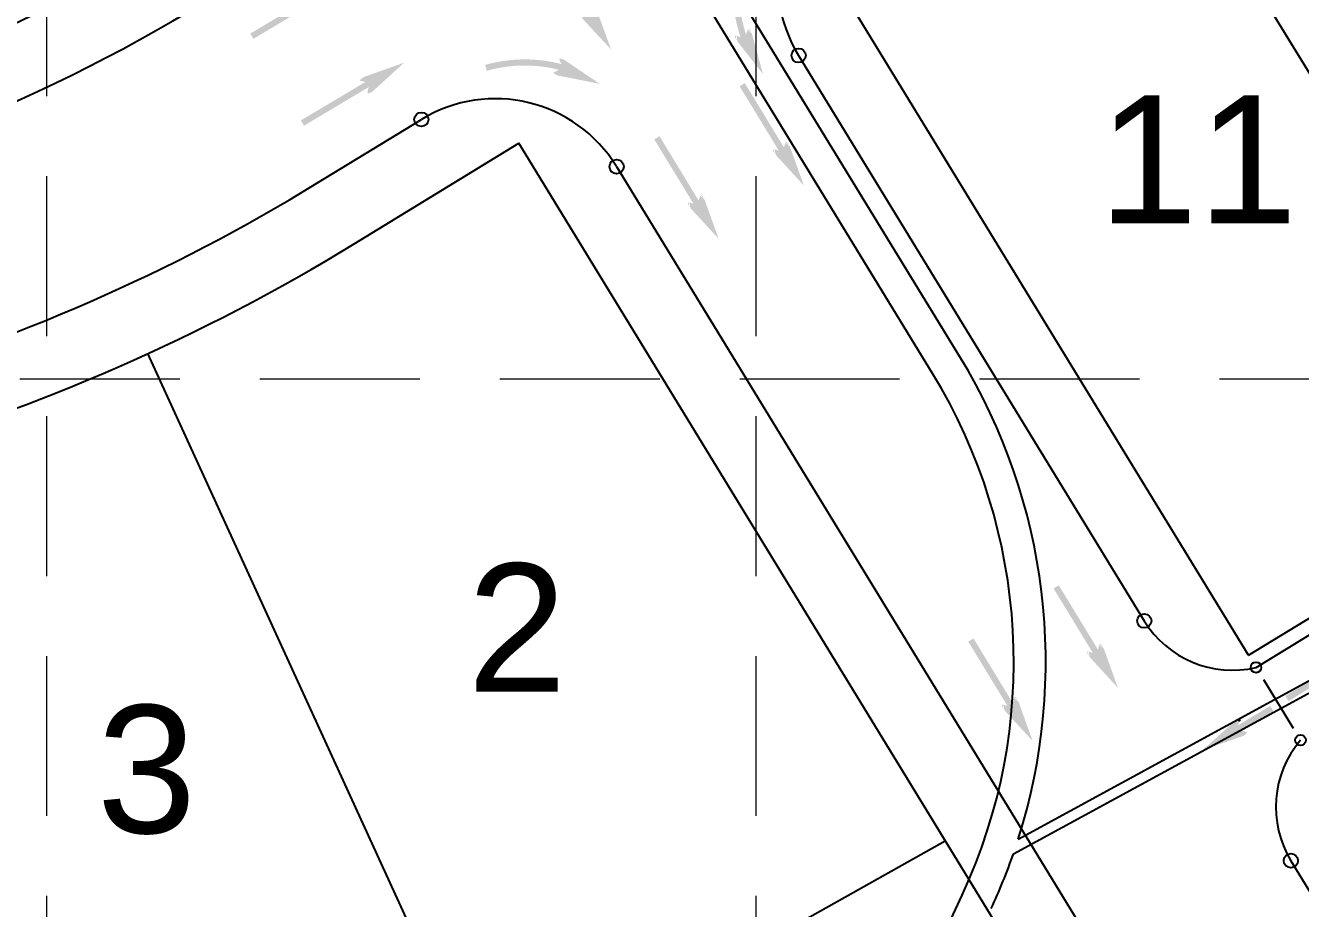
# Model space of a CAD drawing. Header units: inches. Extents: x -5337 to 1057, y 15227 to 19227.
# Drawn here: x -3240.1 to -3060.8, y 16454 to 16578.2 of the extents above; entities that cross this region are included whole.
import ezdxf
from ezdxf.enums import TextEntityAlignment as Align

# ---------------------------------------------------------------- set-up
doc = ezdxf.new("R2010")
doc.units = ezdxf.units.IN
doc.header["$LTSCALE"] = 150
doc.header["$MEASUREMENT"] = 0
doc.linetypes.add('HIDDEN', pattern=[0.375, 0.25, -0.125])
for name, color, linetype in [('1 LOT NUMBER', 7, 'Continuous'), ('grid', 7, 'HIDDEN'), ('LOTLINE', 7, 'Continuous'), ('PAVING', 7, 'Continuous'), ('ROW', 7, 'Continuous'), ('STORM', 7, 'Continuous')]:
    doc.layers.add(name, color=color, linetype=linetype)
doc.styles.get("Standard").update_dxf_attribs({"font": 'ARIAL.TTF', "height": 25})

msp = doc.modelspace()

# ---------------------------------------------------------------- hatches: boundary and pattern name
at = {"layer": 'PAVING', "linetype": 'Continuous', "lineweight": 30}
h = msp.add_hatch(color=256, dxfattribs=at)
edge = h.paths.add_edge_path()
edge.add_line((-3162.004844808664, 16579.88762640622), (-3161.295183999033, 16579.69281931333))
edge.add_line((-3161.295183999033, 16579.69281931333), (-3166.866036607749, 16588.69201261875))
edge.add_line((-3166.866036607751, 16588.69201261875), (-3166.135509423379, 16589.14577222562))
edge.add_line((-3166.135509423377, 16589.14577222562), (-3160.564656814659, 16580.14657892019))
edge.add_line((-3160.56465681466, 16580.14657892019), (-3160.337343718256, 16580.93284640398))
edge.add_line((-3160.337343718256, 16580.93284640398), (-3160.336760953687, 16580.93508395028))
edge.add_ellipse((-3160.017352096984, 16580.49516198815), major_axis=(-0.2947369723085438, 0.4761619929038884), ratio=0.2857142857142855, start_angle=-125.83152777777792, end_angle=14.496719444444523, ccw=False)
edge.add_line((-3159.734513517262, 16580.28468793263), (-3159.736649295297, 16580.28417776354))
edge.add_line((-3159.736649295295, 16580.28417776355), (-3157.723517000759, 16574.79147933736))
edge.add_line((-3157.723517000759, 16574.79147933736), (-3161.708150430186, 16579.06891732402))
edge.add_line((-3161.708150430186, 16579.06891732403), (-3161.706951793272, 16579.06858399969))
edge.add_ellipse((-3161.763040182241, 16579.40904793453), major_axis=(-0.2947369723085438, 0.4761619929038884), ratio=0.2857142857142856, start_angle=-17.182672222222322, end_angle=124.7269333333333, ccw=False)
edge.add_line((-3162.004431704449, 16579.88883515741), (-3162.004844808664, 16579.88762640622))
edge.add_line((-3162.004844808664, 16579.88762640622), (-3162.004844808664, 16579.88762640622))
edge.add_line((-3162.004844808664, 16579.88762640622), (-3162.004844808664, 16579.88762640622))
h = msp.add_hatch(color=256, dxfattribs=at)
edge = h.paths.add_edge_path()
edge.add_line((-3137.909797132213, 16576.9776995414), (-3136.356435099771, 16571.33856057217))
edge.add_line((-3136.356435099771, 16571.33856057217), (-3139.970452179583, 16575.92704477004))
edge.add_line((-3139.970452179585, 16575.92704477004), (-3139.971348409252, 16575.92652843977))
edge.add_ellipse((-3139.999084602081, 16576.27046488647), major_axis=(-0.254343366987081, 0.4989083269069233), ratio=0.285714285714286, start_angle=-17.182672222222322, end_angle=124.7269333333333, ccw=False)
edge.add_line((-3140.199965461574, 16576.76857378213), (-3140.197504929232, 16576.77010603811))
edge.add_line((-3140.19750492923, 16576.7701060381), (-3139.509571104805, 16576.5217027018))
edge.add_line((-3139.509571104805, 16576.52170270181), (-3139.520560213203, 16576.52291369956))
edge.add_arc((-3120.177275914135, 16583.09728375928), 20.43000218200305, 168.3635330413112, 198.7718024857557, ccw=False)
edge.add_line((-3140.187381788906, 16587.21804226079), (-3139.345057221843, 16587.04457922476))
edge.add_arc((-3120.177275914135, 16583.09728375928), 19.57000209015173, 168.3635330413112, 198.4393385968669)
edge.add_line((-3138.742535841237, 16576.90728330308), (-3138.741961277261, 16576.90844006808))
edge.add_line((-3138.741961277261, 16576.90844006808), (-3138.452292097109, 16577.67082670762))
edge.add_line((-3138.452292097109, 16577.67082670762), (-3138.451473025572, 16577.67330343101))
edge.add_ellipse((-3138.169544874043, 16577.20847032982), major_axis=(-0.254343366987081, 0.4989083269069233), ratio=0.2857142857142858, start_angle=-125.83152777777792, end_angle=14.496719444444523, ccw=False)
edge.add_line((-3137.905083940275, 16576.97532370902), (-3137.908793794159, 16576.97647305879))
at = {"layer": 'PAVING'}
h = msp.add_hatch(color=256, dxfattribs=at)
edge = h.paths.add_edge_path()
edge.add_line((-3200.117493867572, 16582.60654482398), (-3199.397989440033, 16582.45250278831))
edge.add_line((-3199.397989440035, 16582.45250278831), (-3208.489903634418, 16577.03378331948))
edge.add_line((-3208.489903634416, 16577.03378331948), (-3208.050557617873, 16576.29440555558))
edge.add_line((-3208.050557617873, 16576.29440555558), (-3198.95884084359, 16581.71302002297))
edge.add_line((-3198.95884084359, 16581.71302002297), (-3199.119593865249, 16580.910420393))
edge.add_line((-3199.119593865249, 16580.910420393), (-3199.119885215081, 16580.90815187785))
edge.add_ellipse((-3198.633660365418, 16581.15133622566), major_axis=(-0.4810336361150915, -0.2867170049472035), ratio=0.2857142857142856, start_angle=345.5032805555555, end_angle=485.8315277777779)
edge.add_line((-3198.285646130165, 16581.20775459336), (-3198.287545640947, 16581.20905395179))
edge.add_line((-3198.287545640946, 16581.20905395179), (-3193.969491971253, 16585.15547014318))
edge.add_line((-3193.969491971253, 16585.15547014318), (-3199.477141321158, 16583.19664655784))
edge.add_line((-3199.477141321158, 16583.19664655784), (-3199.475548290051, 16583.19610874073))
edge.add_ellipse((-3199.682249356854, 16582.91981864081), major_axis=(-0.4810336361150915, -0.2867170049472035), ratio=0.2857142857142859, start_angle=235.2730666666667, end_angle=377.1826722222223)
edge.add_line((-3200.117612896003, 16582.60529659261), (-3200.117493867574, 16582.60654482398))
edge.add_line((-3200.117493867572, 16582.60654482398), (-3200.117493867572, 16582.60654482398))
edge.add_line((-3200.117493867572, 16582.60654482398), (-3200.117493867572, 16582.60654482398))
h = msp.add_hatch(color=256, dxfattribs=at)
edge = h.paths.add_edge_path()
edge.add_line((-3192.998581511038, 16570.39312838794), (-3192.278977115169, 16570.23908886884))
edge.add_line((-3192.278977115167, 16570.23908886884), (-3201.370988761322, 16564.82026691511))
edge.add_line((-3201.370988761322, 16564.82026691511), (-3200.931640228218, 16564.08078918289))
edge.add_line((-3200.931640228218, 16564.08078918289), (-3191.839931003613, 16569.49970355527))
edge.add_line((-3191.839931003611, 16569.49970355527), (-3192.00078147704, 16568.69700144041))
edge.add_line((-3192.000781477043, 16568.69700144041), (-3192.001028928404, 16568.69465475651))
edge.add_ellipse((-3191.514804078737, 16568.93783910433), major_axis=(-0.4810336361150915, -0.2867170049472035), ratio=0.2857142857142856, start_angle=345.5032805555555, end_angle=485.8315277777779)
edge.add_line((-3191.166789843486, 16568.99425747202), (-3191.168535832638, 16568.99574000064))
edge.add_line((-3191.168535832638, 16568.99574000064), (-3186.850487196063, 16572.94235612869))
edge.add_line((-3186.850487196063, 16572.94235612869), (-3192.358326416394, 16570.98312763691))
edge.add_line((-3192.358326416394, 16570.98312763692), (-3192.35669200337, 16570.9826116194))
edge.add_ellipse((-3192.563393070172, 16570.70632151947), major_axis=(-0.4810336361150915, -0.2867170049472035), ratio=0.2857142857142859, start_angle=235.2730666666667, end_angle=377.1826722222223)
edge.add_line((-3192.998756609324, 16570.39179947128), (-3192.998581511038, 16570.39312838795))
edge.add_line((-3192.998581511038, 16570.39312838794), (-3192.998581511038, 16570.39312838794))
edge.add_line((-3192.998581511038, 16570.39312838794), (-3192.998581511038, 16570.39312838794))
at = {"layer": 'PAVING', "linetype": 'Continuous', "lineweight": 30}
h = msp.add_hatch(color=256, dxfattribs=at)
edge = h.paths.add_edge_path()
edge.add_line((-3165.057297044905, 16571.10301198594), (-3159.319934610126, 16569.96473557312))
edge.add_line((-3159.319934610126, 16569.96473557312), (-3164.159554864913, 16573.23457926808))
edge.add_line((-3164.159554864913, 16573.23457926808), (-3164.15924587975, 16573.23567039544))
edge.add_ellipse((-3164.504289044502, 16573.23827131636), major_axis=(-0.5161151965339216, 0.2173133771923667), ratio=0.2857142857142858, start_angle=235.2730666666667, end_angle=377.1826722222223)
edge.add_line((-3165.015711294869, 16573.40232256401), (-3165.016985648155, 16573.39985386367))
edge.add_line((-3165.016985648153, 16573.39985386367), (-3164.719180290467, 16572.73183674643))
edge.add_line((-3164.719180290465, 16572.73183674643), (-3164.721198188206, 16572.74262390658))
edge.add_arc((-3169.868607065402, 16552.97170885817), 20.42999999999999, 75.4068628549624, 105.8151322994068)
edge.add_line((-3175.436483699437, 16572.62835273441), (-3175.202104280834, 16571.80090712409))
edge.add_arc((-3169.868607065402, 16552.97170885817), 19.57000000000001, 75.73932674385128, 105.8151322994068, ccw=False)
edge.add_line((-3165.047853807875, 16571.93866006363), (-3165.048904520292, 16571.93788759676))
edge.add_line((-3165.048904520292, 16571.93788759676), (-3165.788171289987, 16571.59347443902))
edge.add_line((-3165.788171289987, 16571.59347443902), (-3165.790628689974, 16571.5925535905))
edge.add_ellipse((-3165.30648811868, 16571.34524580922), major_axis=(-0.5161151965339216, 0.2173133771923667), ratio=0.2857142857142856, start_angle=345.5032805555555, end_angle=485.8315277777779)
edge.add_line((-3165.054690872807, 16571.09847658403), (-3165.056107488721, 16571.10209282246))
at = {"layer": 'PAVING'}
h = msp.add_hatch(color=256, dxfattribs=at)
edge = h.paths.add_edge_path()
edge.add_line((-3134.852919536612, 16560.77495188946), (-3134.144561146375, 16560.57491479045))
edge.add_line((-3134.144561146375, 16560.57491479045), (-3139.65088159822, 16569.61410775783))
edge.add_line((-3139.650881598222, 16569.61410775784), (-3138.917033679179, 16570.06251748311))
edge.add_line((-3138.917033679179, 16570.06251748311), (-3133.410815712223, 16561.0234219675))
edge.add_line((-3133.410815712221, 16561.0234219675), (-3133.177894669292, 16561.80833214564))
edge.add_line((-3133.177894669292, 16561.80833214564), (-3133.177297704475, 16561.81032111458))
edge.add_ellipse((-3132.861053048708, 16561.36811918203), major_axis=(-0.2913134320251576, 0.4782640320175914), ratio=0.2857142857142856, start_angle=-125.83152777777792, end_angle=14.496719444444523, ccw=False)
edge.add_line((-3132.579731705337, 16561.155621554), (-3132.581770104596, 16561.15522712854))
edge.add_line((-3132.581770104596, 16561.15522712854), (-3130.608263757587, 16555.64844755438))
edge.add_line((-3130.608263757587, 16555.64844755438), (-3134.562572848428, 16559.95419869839))
edge.add_line((-3134.562572848428, 16559.95419869839), (-3134.560842944777, 16559.95369908445))
edge.add_ellipse((-3134.61448745485, 16560.29455655741), major_axis=(-0.2913134320251576, 0.4782640320175914), ratio=0.285714285714286, start_angle=-17.182672222222322, end_angle=124.7269333333333, ccw=False)
edge.add_line((-3134.852430813493, 16560.77606303515), (-3134.852919536612, 16560.77495188946))
edge.add_line((-3134.852919536612, 16560.77495188946), (-3134.852919536612, 16560.77495188946))
edge.add_line((-3134.852919536612, 16560.77495188946), (-3134.852919536612, 16560.77495188946))
h = msp.add_hatch(color=256, dxfattribs=at)
edge = h.paths.add_edge_path()
edge.add_line((-3146.853791173966, 16553.30327662593), (-3146.145635236946, 16553.10333446213))
edge.add_line((-3146.145635236946, 16553.10333446212), (-3151.651853203903, 16562.14242997774))
edge.add_line((-3151.651853203904, 16562.14242997774), (-3150.917907833089, 16562.5909421879))
edge.add_line((-3150.917907833091, 16562.5909421879), (-3145.411689866134, 16553.55184667229))
edge.add_line((-3145.411689866132, 16553.55184667229), (-3145.178863758418, 16554.33655439722))
edge.add_line((-3145.178863758416, 16554.33655439722), (-3145.178202697027, 16554.33864753211))
edge.add_ellipse((-3144.86195804126, 16553.89644559957), major_axis=(-0.2913134320251576, 0.4782640320175914), ratio=0.2857142857142856, start_angle=-125.83152777777792, end_angle=14.496719444444523, ccw=False)
edge.add_line((-3144.580636697892, 16553.68394797154), (-3144.582646775067, 16553.68375180166))
edge.add_line((-3144.582646775067, 16553.68375180166), (-3142.609240396388, 16548.17696971095))
edge.add_line((-3142.609240396388, 16548.17696971095), (-3146.563439452666, 16552.48232349819))
edge.add_line((-3146.563439452666, 16552.48232349819), (-3146.56174793734, 16552.48202550199))
edge.add_ellipse((-3146.615392447413, 16552.82288297495), major_axis=(-0.2913134320251576, 0.4782640320175914), ratio=0.285714285714286, start_angle=-17.182672222222322, end_angle=124.7269333333333, ccw=False)
edge.add_line((-3146.853335806054, 16553.30438945269), (-3146.853791173966, 16553.30327662593))
edge.add_line((-3146.853791173966, 16553.30327662593), (-3146.853791173966, 16553.30327662593))
edge.add_line((-3146.853791173966, 16553.30327662593), (-3146.853791173966, 16553.30327662593))
h = msp.add_hatch(color=256, dxfattribs=at)
edge = h.paths.add_edge_path()
edge.add_line((-3090.686168509159, 16490.14026377407), (-3089.977810118922, 16489.94022667505))
edge.add_line((-3089.977810118924, 16489.94022667505), (-3095.484130570769, 16498.97941964244))
edge.add_line((-3095.484130570769, 16498.97941964244), (-3094.750282651727, 16499.42782936771))
edge.add_line((-3094.750282651727, 16499.42782936771), (-3089.24406468477, 16490.3887338521))
edge.add_line((-3089.244064684768, 16490.3887338521), (-3089.011143641839, 16491.17364403025))
edge.add_line((-3089.011143641839, 16491.17364403025), (-3089.010580991611, 16491.17564762144))
edge.add_ellipse((-3088.694336335842, 16490.73344568889), major_axis=(-0.2913134320251576, 0.4782640320175914), ratio=0.2857142857142856, start_angle=-125.83152777777792, end_angle=14.496719444444523, ccw=False)
edge.add_line((-3088.413014992477, 16490.52094806087), (-3088.415019077145, 16490.52053901315))
edge.add_line((-3088.415019077145, 16490.52053901315), (-3086.441512730136, 16485.01375943899))
edge.add_line((-3086.441512730136, 16485.01375943899), (-3090.395821820977, 16489.31951058299))
edge.add_line((-3090.395821820975, 16489.31951058299), (-3090.394126231911, 16489.31902559131))
edge.add_ellipse((-3090.447770741986, 16489.65988306427), major_axis=(-0.2913134320251576, 0.4782640320175914), ratio=0.285714285714286, start_angle=-17.182672222222322, end_angle=124.7269333333333, ccw=False)
edge.add_line((-3090.685714100628, 16490.14138954201), (-3090.686168509159, 16490.14026377407))
edge.add_line((-3090.686168509159, 16490.14026377407), (-3090.686168509159, 16490.14026377407))
edge.add_line((-3090.686168509159, 16490.14026377407), (-3090.686168509159, 16490.14026377407))
h = msp.add_hatch(color=256, dxfattribs=at)
edge = h.paths.add_edge_path()
edge.add_line((-3102.687040146515, 16482.66858851053), (-3101.978884209495, 16482.46864634673))
edge.add_line((-3101.978884209495, 16482.46864634673), (-3107.485102176452, 16491.50774186234))
edge.add_line((-3107.485102176452, 16491.50774186235), (-3106.75115680564, 16491.95625407251))
edge.add_line((-3106.75115680564, 16491.9562540725), (-3101.244938838683, 16482.91715855689))
edge.add_line((-3101.244938838681, 16482.91715855689), (-3101.012112730965, 16483.70186628182))
edge.add_line((-3101.012112730965, 16483.70186628182), (-3101.011485984165, 16483.70397403897))
edge.add_ellipse((-3100.695241328398, 16483.26177210642), major_axis=(-0.2913134320251576, 0.4782640320175914), ratio=0.2857142857142856, start_angle=-125.83152777777792, end_angle=14.496719444444523, ccw=False)
edge.add_line((-3100.413919985029, 16483.0492744784), (-3100.415895747614, 16483.04906368626))
edge.add_line((-3100.415895747614, 16483.04906368627), (-3098.442489368936, 16477.54228159556))
edge.add_line((-3098.442489368936, 16477.54228159555), (-3102.396688425213, 16481.8476353828))
edge.add_line((-3102.396688425213, 16481.84763538279), (-3102.395031224476, 16481.84735200884))
edge.add_ellipse((-3102.448675734548, 16482.18820948181), major_axis=(-0.2913134320251576, 0.4782640320175914), ratio=0.285714285714286, start_angle=-17.182672222222322, end_angle=124.7269333333333, ccw=False)
edge.add_line((-3102.686619093191, 16482.66971595954), (-3102.687040146513, 16482.66858851053))
edge.add_line((-3102.687040146515, 16482.66858851053), (-3102.687040146515, 16482.66858851053))
edge.add_line((-3102.687040146515, 16482.66858851053), (-3102.687040146515, 16482.66858851053))
at = {"layer": 'PAVING', "linetype": 'Continuous', "lineweight": 30}
h = msp.add_hatch(color=256, dxfattribs=at)
edge = h.paths.add_edge_path()
edge.add_line((-3054.624700886838, 16489.62162003289), (-3053.840360767324, 16489.38748266489))
edge.add_line((-3053.840360767323, 16489.38748266489), (-3062.87895037636, 16483.88059569965))
edge.add_line((-3062.87895037636, 16483.88059569965), (-3062.428080665351, 16483.14830927408))
edge.add_line((-3062.42808066535, 16483.14830927409), (-3053.392937104703, 16488.65300883179))
edge.add_line((-3053.392937104703, 16488.65300883179), (-3053.590539353903, 16487.94721293966))
edge.add_line((-3053.590539353901, 16487.94721293967), (-3053.590472279309, 16487.94541453882))
edge.add_ellipse((-3053.108986976786, 16488.18340078858), major_axis=(-0.4782381035373905, -0.2913560361621343), ratio=0.2857142857142859, start_angle=342.8173277777778, end_angle=484.7269333333335)
edge.add_line((-3052.76813427002, 16488.23707565735), (-3052.769265568393, 16488.23677080265))
edge.add_line((-3052.769265568391, 16488.23677080266), (-3048.465260347533, 16492.18922655014))
edge.add_line((-3048.465260347535, 16492.18922655013), (-3053.970867173239, 16490.21666125287))
edge.add_line((-3053.970867173241, 16490.21666125287), (-3053.970233254669, 16490.21807989707))
edge.add_ellipse((-3054.182705835217, 16489.93673961916), major_axis=(-0.4782381035373905, -0.2913560361621343), ratio=0.2857142857142856, start_angle=234.1684722222222, end_angle=374.4967194444445)
edge.add_line((-3054.624879617693, 16489.62045557013), (-3054.624700886838, 16489.62162003289))
edge.add_line((-3054.624700886838, 16489.62162003289), (-3054.624700886838, 16489.62162003289))
h = msp.add_hatch(color=256, dxfattribs=at)
edge = h.paths.add_edge_path()
edge.add_line((-3068.319954500106, 16478.77432300565), (-3069.101892181972, 16479.01632172812))
edge.add_line((-3069.101892181974, 16479.01632172812), (-3064.555202591215, 16481.72439949017))
edge.add_line((-3064.555202591211, 16481.72439949017), (-3064.998886816857, 16482.46126728558))
edge.add_line((-3064.998886816858, 16482.46126728557), (-3069.541925394034, 16479.75518203446))
edge.add_line((-3069.541925394033, 16479.75518203446), (-3069.337273958494, 16480.45905512667))
edge.add_line((-3069.337273958494, 16480.45905512667), (-3069.337337261721, 16480.46069487591))
edge.add_ellipse((-3069.82118060309, 16480.22754009676), major_axis=(0.4811305224501841, 0.2865543933825006), ratio=0.2857142857142859, start_angle=342.8173277777778, end_angle=484.7269333333335)
edge.add_line((-3070.162553491904, 16480.17727976335), (-3070.161455142945, 16480.17772502661))
edge.add_line((-3070.161455142943, 16480.17772502661), (-3074.50475237586, 16476.26848534011))
edge.add_line((-3074.50475237586, 16476.26848534011), (-3068.979753750202, 16478.18583239436))
edge.add_line((-3068.979753750204, 16478.18583239436), (-3068.980344081676, 16478.18434216406))
edge.add_ellipse((-3068.765066012831, 16478.46354154305), major_axis=(0.4811305224501841, 0.2865543933825006), ratio=0.2857142857142855, start_angle=234.1684722222222, end_angle=374.4967194444445)
edge.add_line((-3068.319748480586, 16478.77538369371), (-3068.319954500106, 16478.77432300565))
edge.add_line((-3068.319954500106, 16478.77432300565), (-3068.319954500106, 16478.77432300565))

# ---------------------------------------------------------------- linework, layer by layer
at = {"layer": 'grid', "color": 252, "linetype": 'HIDDEN', "lineweight": 0, "ltscale": 0.6}
for p, q in [((-3237.143858640631, 19121.98416579754), (-3237.143858640631, 15630.29360565876)), ((-3137.393858640622, 19121.98416579754), (-3137.393858640623, 15630.29360565876)), ((-5232.143858640806, 16528.48416579732), (952.3561413597372, 16528.48416579732))]:
    msp.add_line(p, q, dxfattribs=at)
at = {"layer": 'LOTLINE'}
for p, q in [((-3025.397166665916, 16515.67018512908), (-3085.385072407369, 16613.78462756134)), ((-3175.027752089509, 16427.4464031004), (-3222.888311472019, 16532.01388099981)), ((-3175.027752089509, 16427.4464031004), (-3110.714162544124, 16463.5067126448))]:
    msp.add_line(p, q, dxfattribs=at)
at = {"layer": 'PAVING'}
for p, q in [((-3067.012440724235, 16487.88201179183), (-2604.594650465853, 16770.60776633302)), ((-3131.358892947022, 16573.95485523476), (-3082.734299019117, 16494.42583447858)), ((-3199.104320085622, 16555.9768082046), (-3184.416364753986, 16564.95718331234)), ((-3156.96086827267, 16558.31711401568), (-3059.320456649632, 16398.61931526502)), ((-3065.969156698013, 16486.1756828564), (-3061.795996691788, 16479.35032803282)), ((-3062.110705138477, 16460.69475653781), (-3032.245381037539, 16411.84766485216))]:
    msp.add_line(p, q, dxfattribs=at)
for centre, radius in [((-3131.35892109608, 16573.95488653744), 1), ((-3184.416317029651, 16564.9571709377), 1), ((-3156.9608700638, 16558.31709124058), 1), ((-3082.734282418665, 16494.42585986513), 1), ((-3067.012446831995, 16487.88205095063), 0.75), ((-3060.752753838829, 16477.64403265085), 0.75), ((-3062.110752416944, 16460.69472942474), 1)]:
    msp.add_circle(centre, radius, dxfattribs=at)
for centre, radius, start, end in [((-3114.295536635247, 16584.38757127061), 20, 121.5922535022154, 211.441936835434), ((-3337.337380487641, 16782.06671570816), 235.0000000000015, 280.5673062799286, 301.4419229464777), ((-3174.017392314223, 16547.87319116826), 20, 31.47960350209511, 121.3286451687448), ((-3337.337380487641, 16782.06671570816), 265.0000000000013, 270.3361923909681, 301.4419229464777), ((-3070.363326484372, 16501.98955269811), 14.5, 211.4419201687572, 283.3615562799133), ((-3049.723243037493, 16468.2312811146), 14.5, 139.5220562798603, 211.316300724436)]:
    msp.add_arc(centre, radius, start, end, dxfattribs=at)
at = {"layer": 'PAVING', "linetype": 'Continuous', "lineweight": 30}
msp.add_point((-3069.337273958508, 16480.45905512666), dxfattribs=at)
at = {"layer": 'ROW'}
for p, q in [((-3068.055613362574, 16489.58840016105), (-2605.637820587635, 16772.31405473391)), ((-3068.055613362574, 16489.58840016105), (-3128.043521620586, 16587.70294256165)), ((-3193.888064570281, 16547.4451763297), (-3170.702070802135, 16561.62125504539)), ((-3063.616189876298, 16386.4746643711), (-3170.702070802135, 16561.62125504539))]:
    msp.add_line(p, q, dxfattribs=at)
for radius, start in [(225, 277.5466562799911), (275, 270.3361923909681)]:
    msp.add_arc((-3337.337380487641, 16782.06671570816), radius, start, 301.4419229464777, dxfattribs=at)
at = {"layer": 'STORM', "color": 5}
for p, q in [((-3112.501779901746, 16529.21237377877), (-3148.320664727817, 16587.79670781678)), ((-3108.662517567962, 16531.55972648726), (-3141.105054820579, 16584.62180389764)), ((-3100.452642188557, 16463.73228381191), (-2958.795431992034, 16540.900531953)), ((-3101.146851860572, 16461.64598262372), (-2957.997204880492, 16539.62724079049)), ((-3117.583262355658, 16435.9859036263), (-3108.336342766708, 16455.86962275595)), ((-3108.336342766708, 16455.86962275595), (-3108.336341548395, 16455.86962537251))]:
    msp.add_line(p, q, dxfattribs=at)
for centre, radius, start, end in [((-3178.835699976778, 16488.65533544327), 82.24999878563636, 342.3611697825374, 31.44191700472853), ((-3178.835700196985, 16488.65533534494), 77.7499990241722, 335.059228117215, 31.44191700610941), ((-3178.83570130205, 16488.65533528279), 82.24999999997291, 335.0592285021484, 340.8294673910335)]:
    msp.add_arc(centre, radius, start, end, dxfattribs=at)

# ---------------------------------------------------------------- texts
at = {"layer": '1 LOT NUMBER'}
for s, p in [('11', (-3089.171413028987, 16559.36009908055)), ('2', (-3177.968780042658, 16493.49280753762)), ('3', (-3230.07400766665, 16473.57774182063))]:
    msp.add_text(s, height=18, dxfattribs=at).set_placement(p, align=Align.MIDDLE_LEFT)

doc.saveas('drawing.dxf')
